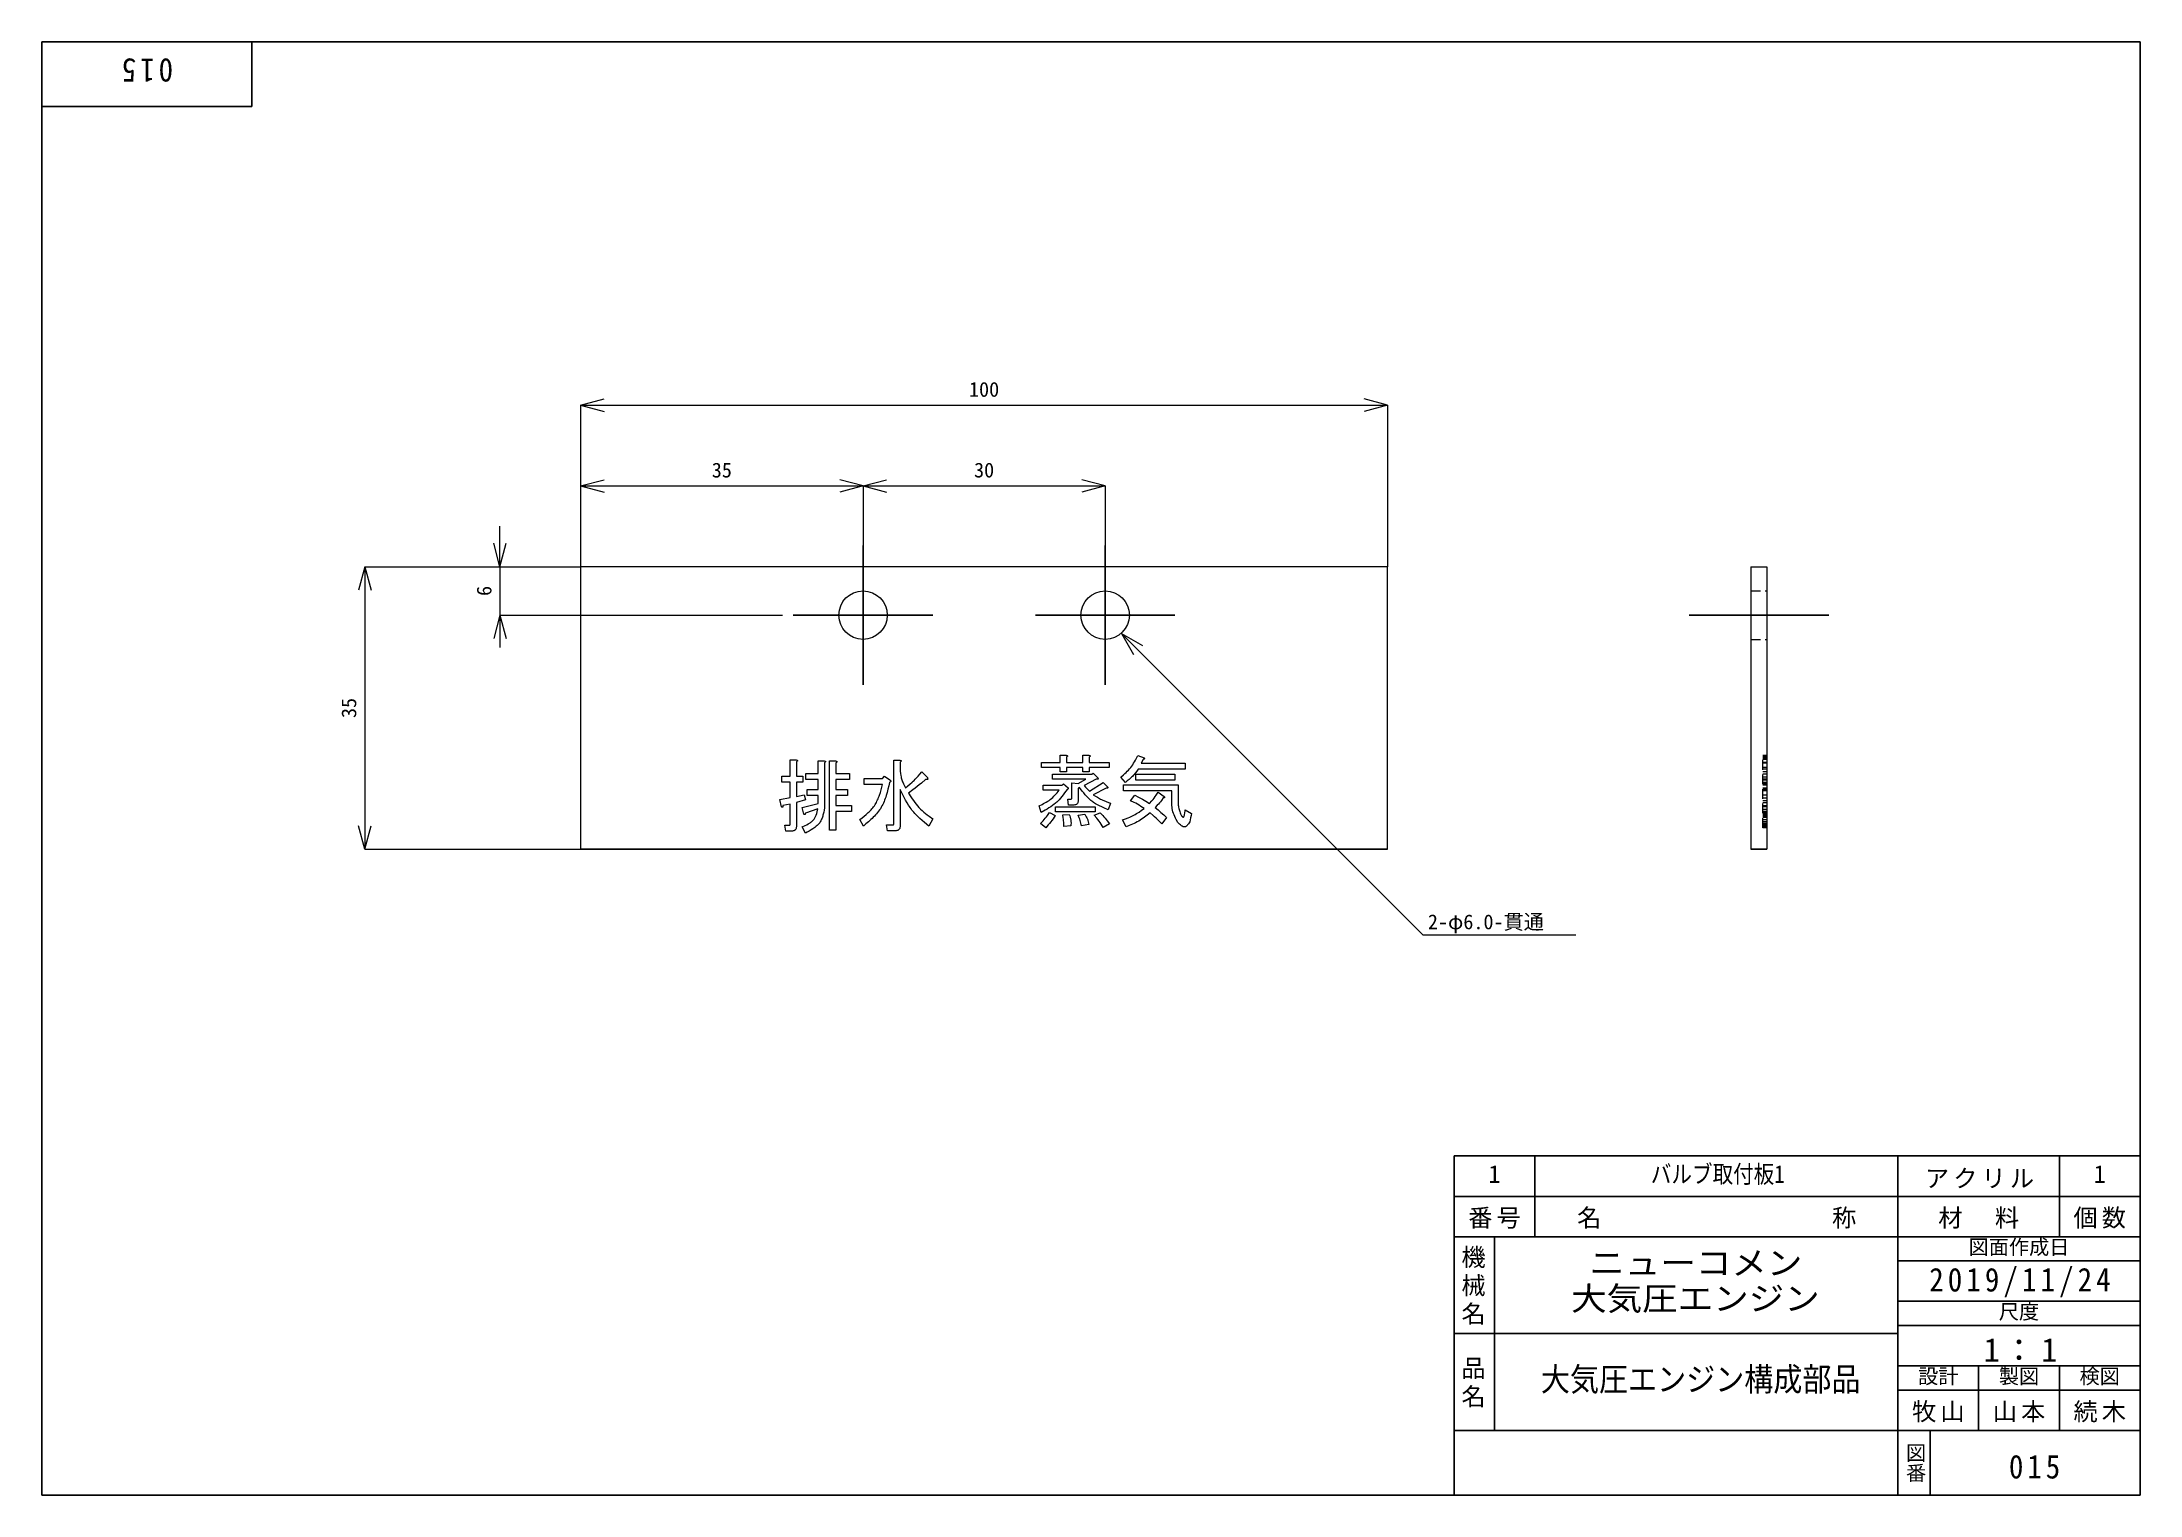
# Model space of a CAD drawing. Units: millimetres at full size, sheet at 1:1. Extents: x -130 to 130, y -94 to 86.
import ezdxf
from ezdxf.enums import TextEntityAlignment as Align

# ---------------------------------------------------------------- set-up
doc = ezdxf.new("R2010")
doc.units = ezdxf.units.MM
doc.linetypes.add('DASHED1', pattern=[1.8, 1.2, -0.6])
doc.linetypes.add('DOUBLE_CHAIN2', pattern=[12.8, 9, -1, 0.6, -0.6, 0.6, -1])
doc.layers.add('0-7_表題欄内文字', color=7, linetype='Continuous')
for name, color, linetype, lineweight in [('0-F_輪郭線・表題欄', 7, 'Continuous', 25), ('1-1_実線', 7, 'Continuous', 18), ('1-2_中央線', 7, 'DOUBLE_CHAIN2', 25), ('1-3_隠れ線', 4, 'DASHED1', 9), ('1-9_寸法線', 4, 'Continuous', 9)]:
    doc.layers.add(name, color=color, linetype=linetype, lineweight=lineweight)
doc.styles.add('@ＭＳ ゴシック', font='')
doc.styles.add('ＭＳ ゴシック', font='')
doc.styles.get('@ＭＳ ゴシック').set_extended_font_data('@MS Gothic')
doc.styles.get('ＭＳ ゴシック').set_extended_font_data('MS Gothic')

msp = doc.modelspace()

# ---------------------------------------------------------------- linework, layer by layer
at = {"layer": '0-F_輪郭線・表題欄'}
for p, q in [((-130, 86.5), (-130, -93.5)), ((130, 86.5), (-130, 86.5)), ((-104, 78.5), (-104, 86.5)), ((130, -93.5), (130, 86.5)), ((-104, 78.5), (-130, 78.5)), ((45, -51.5), (130, -51.5)), ((45, -93.5), (45, -51.5)), ((55, -61.5), (55, -51.5)), ((100, -93.5), (100, -51.5)), ((120, -61.5), (120, -51.5)), ((45, -56.5), (130, -56.5)), ((45, -61.5), (130, -61.5)), ((50, -85.5), (50, -61.5)), ((100, -64.5), (130, -64.5)), ((100, -69.5), (130, -69.5)), ((100, -72.5), (130, -72.5)), ((45, -73.5), (100, -73.5)), ((100, -77.5), (130, -77.5)), ((110, -85.5), (110, -77.5)), ((120, -85.5), (120, -77.5)), ((100, -80.5), (130, -80.5)), ((45, -85.5), (130, -85.5)), ((104, -93.5), (104, -85.5)), ((-130, -93.5), (130, -93.5))]:
    msp.add_line(p, q, dxfattribs=at)
at = {"layer": '1-1_実線', "color": 4, "lineweight": 9}
msp.add_line((-90, 21.5), (-90, -13.5), dxfattribs=at)
at = {"layer": '1-1_実線'}
for p, q in [((36.754, 21.5), (-63.246, 21.5)), ((-63.246, 21.5), (-63.246, -13.5)), ((36.754, -13.5), (36.754, 21.5)), ((81.754, 21.5), (83.754, 21.5)), ((81.754, 21.5), (81.754, -13.5)), ((83.754, 21.5), (83.754, -13.5)), ((-37.272, -2.439), (-36.53, -2.439)), ((-37.272, -4.431), (-37.272, -2.439)), ((-33.795, -2.556), (-33.053, -2.556)), ((-33.795, -4.119), (-33.795, -2.556)), ((-32.389, -11.15), (-32.389, -2.556)), ((-32.389, -2.556), (-31.647, -2.556)), ((-24.42, -2.478), (-23.678, -2.478)), ((-24.42, -10.33), (-24.42, -2.478)), ((-3.818, -1.862), (-3.076, -1.862)), ((-3.818, -2.761), (-3.818, -1.862)), ((-3.036, -2.096), (-3.036, -2.761)), ((-1.005, -2.761), (-1.005, -1.862)), ((-1.005, -1.862), (-0.263, -1.862)), ((-0.224, -2.096), (-0.224, -2.761)), ((5.792, -1.901), (6.573, -2.175)), ((6.456, -2.37), (6.221, -2.839)), ((-38.327, -4.431), (-37.272, -4.431)), ((-38.327, -5.174), (-38.327, -4.431)), ((-37.272, -5.174), (-38.327, -5.174)), ((-37.272, -7.088), (-37.272, -5.174)), ((-36.491, -2.674), (-36.491, -4.431)), ((-36.491, -4.431), (-35.709, -4.431)), ((-36.491, -5.174), (-36.491, -6.97)), ((-35.709, -5.174), (-36.491, -5.174)), ((-35.709, -4.431), (-35.709, -5.174)), ((-35.319, -4.119), (-33.795, -4.119)), ((-35.319, -4.861), (-35.319, -4.119)), ((-33.795, -4.861), (-35.319, -4.861)), ((-33.795, -6.111), (-33.795, -4.861)), ((-33.014, -2.791), (-33.014, -8.377)), ((-31.608, -2.791), (-31.608, -4.119)), ((-31.608, -4.119), (-29.928, -4.119)), ((-31.608, -4.861), (-31.608, -6.111)), ((-29.928, -4.861), (-31.608, -4.861)), ((-29.928, -4.119), (-29.928, -4.861)), ((-28.092, -4.744), (-25.827, -4.744)), ((-28.092, -5.486), (-28.092, -4.744)), ((-25.827, -4.744), (-25.592, -4.431)), ((-25.592, -4.431), (-24.928, -4.9)), ((-23.639, -2.713), (-23.639, -3.845)), ((-20.983, -3.924), (-20.28, -4.627)), ((-6.122, -2.761), (-3.818, -2.761)), ((-6.122, -3.386), (-6.122, -2.761)), ((-3.818, -3.386), (-6.122, -3.386)), ((-4.755, -4.206), (0.089, -4.206)), ((-4.755, -4.831), (-4.755, -4.206)), ((-0.654, -4.831), (-4.755, -4.831)), ((-3.818, -3.893), (-3.818, -3.386)), ((-3.036, -3.893), (-3.818, -3.893)), ((-3.036, -2.761), (-1.005, -2.761)), ((-3.036, -3.386), (-3.036, -3.893)), ((-1.005, -3.386), (-3.036, -3.386)), ((-1.591, -5.378), (-0.654, -4.831)), ((-1.005, -3.893), (-1.005, -3.386)), ((-0.224, -3.893), (-1.005, -3.893)), ((0.635, -4.831), (-0.849, -5.612)), ((-0.224, -2.761), (2.237, -2.761)), ((-0.224, -3.386), (-0.224, -3.893)), ((2.237, -3.386), (-0.224, -3.386)), ((0.089, -4.206), (0.284, -4.089)), ((0.284, -4.089), (0.831, -4.636)), ((2.237, -2.761), (2.237, -3.386)), ((4.268, -5.221), (3.682, -4.557)), ((5.557, -4.206), (10.401, -4.206)), ((5.557, -4.948), (5.557, -4.206)), ((10.401, -4.948), (5.557, -4.948)), ((11.651, -3.581), (5.831, -3.581)), ((6.221, -2.839), (11.651, -2.839)), ((10.401, -4.206), (10.401, -4.948)), ((11.651, -2.839), (11.651, -3.581)), ((-38.561, -7.322), (-37.272, -7.088)), ((-38.366, -8.26), (-38.561, -7.322)), ((-36.491, -6.97), (-35.553, -6.775)), ((-35.397, -7.4), (-36.491, -7.713)), ((-36.491, -7.713), (-36.491, -10.603)), ((-35.553, -6.775), (-35.397, -7.4)), ((-35.163, -6.111), (-33.795, -6.111)), ((-35.163, -6.853), (-35.163, -6.111)), ((-33.795, -6.853), (-35.163, -6.853)), ((-33.795, -7.83), (-33.795, -6.853)), ((-31.608, -6.111), (-30.163, -6.111)), ((-31.608, -6.853), (-31.608, -8.103)), ((-30.163, -6.853), (-31.608, -6.853)), ((-30.163, -6.111), (-30.163, -6.853)), ((-25.827, -5.486), (-28.092, -5.486)), ((-23.639, -6.111), (-23.639, -10.603)), ((-5.927, -5.573), (-3.583, -5.573)), ((-5.927, -6.198), (-5.927, -5.573)), ((-3.935, -6.198), (-5.927, -6.198)), ((-3.583, -5.573), (-3.427, -5.417)), ((-3.427, -5.417), (-2.841, -5.886)), ((-2.88, -7.292), (-2.529, -7.292)), ((-2.802, -8.034), (-2.88, -7.292)), ((-2.372, -5.261), (-1.591, -5.378)), ((-2.372, -7.136), (-2.372, -5.261)), ((-1.435, -5.846), (-1.591, -5.925)), ((-1.591, -5.925), (-1.591, -7.487)), ((-0.185, -6.315), (1.495, -5.221)), ((1.885, -5.925), (0.284, -6.745)), ((1.495, -5.221), (2.081, -5.807)), ((2.432, -7.8), (2.12, -8.62)), ((4.034, -5.534), (10.792, -5.534)), ((4.034, -6.276), (4.034, -5.534)), ((10.01, -6.276), (4.034, -6.276)), ((4.893, -7.487), (5.44, -6.823)), ((8.331, -6.432), (9.073, -6.979)), ((10.01, -7.018), (10.01, -6.276)), ((10.792, -5.534), (10.792, -7.175)), ((-37.272, -7.908), (-38.17, -8.103)), ((-37.272, -10.408), (-37.272, -7.908)), ((-35.788, -8.338), (-33.795, -7.83)), ((-35.592, -9.158), (-35.788, -8.338)), ((-33.834, -8.494), (-35.397, -9.041)), ((-31.608, -8.103), (-29.694, -8.103)), ((-31.608, -8.845), (-31.608, -11.15)), ((-29.694, -8.845), (-31.608, -8.845)), ((-29.694, -8.103), (-29.694, -8.845)), ((-28.209, -10.642), (-28.639, -9.822)), ((-19.616, -9.744), (-20.084, -10.642)), ((-6.161, -8.932), (-6.435, -8.112)), ((-5.615, -10.846), (-6.24, -10.3)), ((-5.146, -8.971), (-4.443, -9.323)), ((-4.404, -8.229), (0.518, -8.229)), ((-4.404, -8.854), (-4.404, -8.229)), ((0.518, -8.854), (-4.404, -8.854)), ((-3.505, -9.245), (-2.685, -9.206)), ((-2.138, -8.034), (-2.802, -8.034)), ((-1.591, -9.284), (-0.771, -9.167)), ((0.401, -9.284), (1.143, -9.011)), ((0.518, -8.229), (0.518, -8.854)), ((2.276, -10.339), (1.495, -10.807)), ((4.346, -10.729), (3.917, -9.87)), ((9.346, -9.557), (8.76, -10.339)), ((11.69, -8.62), (12.471, -9.089)), ((-37.936, -10.525), (-37.389, -10.525)), ((-37.819, -11.267), (-37.936, -10.525)), ((-37.116, -11.267), (-37.819, -11.267)), ((-35.397, -11.502), (-35.788, -10.72)), ((-31.608, -11.15), (-32.389, -11.15)), ((-25.358, -10.486), (-24.577, -10.486)), ((-25.202, -11.228), (-25.358, -10.486)), ((-24.264, -11.228), (-25.202, -11.228)), ((-2.49, -10.612), (-3.349, -10.69)), ((-0.263, -10.456), (-1.161, -10.612))]:
    msp.add_line(p, q, dxfattribs=at)
at = {"layer": '1-1_実線', "lineweight": 25}
for p, q in [((36.754, -13.5), (-63.246, -13.5)), ((81.754, -13.5), (83.754, -13.5))]:
    msp.add_line(p, q, dxfattribs=at)
at = {"layer": '1-1_実線'}
for points in [[(-36.53, -2.439), (-36.47, -2.456), (-36.417, -2.474), (-36.396, -2.485), (-36.379, -2.496), (-36.368, -2.509), (-36.363, -2.523), (-36.364, -2.538), (-36.372, -2.555), (-36.384, -2.573), (-36.4, -2.592), (-36.442, -2.632), (-36.491, -2.674)], [(-33.053, -2.556), (-32.993, -2.573), (-32.941, -2.592), (-32.919, -2.602), (-32.902, -2.613), (-32.891, -2.626), (-32.886, -2.64), (-32.888, -2.655), (-32.895, -2.672), (-32.907, -2.69), (-32.924, -2.709), (-32.966, -2.749), (-33.014, -2.791)], [(-31.647, -2.556), (-31.587, -2.573), (-31.534, -2.592), (-31.513, -2.602), (-31.496, -2.613), (-31.485, -2.626), (-31.48, -2.64), (-31.481, -2.655), (-31.489, -2.672), (-31.501, -2.69), (-31.517, -2.709), (-31.559, -2.749), (-31.608, -2.791)], [(-23.678, -2.478), (-23.618, -2.495), (-23.566, -2.513), (-23.544, -2.524), (-23.527, -2.535), (-23.516, -2.548), (-23.511, -2.562), (-23.513, -2.577), (-23.52, -2.594), (-23.532, -2.612), (-23.549, -2.631), (-23.591, -2.671), (-23.639, -2.713)], [(-3.076, -1.862), (-3.016, -1.879), (-2.963, -1.897), (-2.942, -1.908), (-2.925, -1.919), (-2.913, -1.932), (-2.908, -1.946), (-2.91, -1.961), (-2.917, -1.978), (-2.93, -1.996), (-2.946, -2.015), (-2.988, -2.055), (-3.036, -2.096)], [(-0.263, -1.862), (-0.203, -1.879), (-0.15, -1.897), (-0.129, -1.908), (-0.112, -1.919), (-0.101, -1.932), (-0.096, -1.946), (-0.097, -1.961), (-0.105, -1.978), (-0.117, -1.996), (-0.133, -2.015), (-0.175, -2.055), (-0.224, -2.096)], [(3.682, -4.557), (4.014, -4.28), (4.178, -4.138), (4.338, -3.995), (4.493, -3.848), (4.644, -3.696), (4.787, -3.54), (4.924, -3.377), (5.051, -3.208), (5.171, -3.033), (5.285, -2.852), (5.393, -2.667), (5.496, -2.479), (5.597, -2.288), (5.792, -1.901)], [(6.573, -2.175), (6.597, -2.216), (6.616, -2.254), (6.621, -2.272), (6.623, -2.288), (6.621, -2.303), (6.615, -2.315), (6.604, -2.326), (6.59, -2.335), (6.552, -2.35), (6.506, -2.361), (6.456, -2.37)], [(-24.928, -4.9), (-24.878, -4.946), (-24.835, -4.992), (-24.819, -5.015), (-24.808, -5.037), (-24.802, -5.06), (-24.802, -5.082), (-24.809, -5.103), (-24.822, -5.125), (-24.839, -5.146), (-24.86, -5.168), (-24.91, -5.21), (-24.967, -5.252)], [(-23.639, -3.845), (-23.605, -4.115), (-23.565, -4.382), (-23.54, -4.514), (-23.51, -4.645), (-23.476, -4.774), (-23.436, -4.901), (-23.39, -5.027), (-23.339, -5.151), (-23.285, -5.274), (-23.227, -5.396), (-23.104, -5.637), (-22.975, -5.877)], [(-22.975, -5.877), (-22.702, -5.658), (-22.432, -5.436), (-22.168, -5.206), (-22.04, -5.088), (-21.915, -4.966), (-21.793, -4.842), (-21.673, -4.715), (-21.438, -4.456), (-21.209, -4.191), (-20.983, -3.924)], [(-20.514, -4.861), (-21.022, -5.305), (-21.28, -5.523), (-21.541, -5.735), (-21.807, -5.942), (-22.077, -6.144), (-22.623, -6.541)], [(-20.28, -4.627), (-20.254, -4.699), (-20.243, -4.733), (-20.236, -4.765), (-20.232, -4.794), (-20.233, -4.819), (-20.24, -4.84), (-20.253, -4.856), (-20.272, -4.867), (-20.297, -4.874), (-20.326, -4.877), (-20.359, -4.877), (-20.434, -4.872), (-20.514, -4.861)], [(0.831, -4.636), (0.858, -4.694), (0.869, -4.722), (0.878, -4.748), (0.882, -4.771), (0.882, -4.791), (0.877, -4.808), (0.865, -4.82), (0.848, -4.829), (0.826, -4.835), (0.8, -4.838), (0.771, -4.84), (0.706, -4.837), (0.635, -4.831)], [(5.831, -3.581), (5.664, -3.814), (5.494, -4.043), (5.317, -4.265), (5.224, -4.373), (5.129, -4.477), (5.03, -4.578), (4.927, -4.676), (4.714, -4.864), (4.493, -5.045), (4.268, -5.221)], [(-28.639, -9.822), (-28.372, -9.612), (-28.108, -9.401), (-27.85, -9.185), (-27.602, -8.963), (-27.481, -8.849), (-27.365, -8.733), (-27.252, -8.614), (-27.143, -8.493), (-27.039, -8.368), (-26.94, -8.24), (-26.846, -8.109), (-26.757, -7.974), (-26.674, -7.835), (-26.595, -7.694), (-26.521, -7.549), (-26.451, -7.401), (-26.386, -7.251), (-26.323, -7.098), (-26.264, -6.943), (-26.208, -6.786), (-26.104, -6.467), (-26.007, -6.143), (-25.827, -5.486)], [(-24.967, -5.252), (-25.062, -5.655), (-25.161, -6.057), (-25.265, -6.454), (-25.38, -6.845), (-25.442, -7.038), (-25.508, -7.228), (-25.577, -7.416), (-25.652, -7.602), (-25.731, -7.784), (-25.815, -7.963), (-25.905, -8.138), (-26.002, -8.309), (-26.104, -8.477), (-26.214, -8.64), (-26.33, -8.8), (-26.452, -8.956), (-26.579, -9.108), (-26.711, -9.257), (-26.848, -9.404), (-26.989, -9.548), (-27.134, -9.69), (-27.281, -9.829), (-27.585, -10.104), (-27.895, -10.374), (-28.209, -10.642)], [(-20.084, -10.642), (-20.653, -10.174), (-20.932, -9.936), (-21.204, -9.693), (-21.469, -9.444), (-21.598, -9.316), (-21.724, -9.186), (-21.847, -9.054), (-21.966, -8.919), (-22.082, -8.782), (-22.194, -8.641), (-22.303, -8.497), (-22.408, -8.351), (-22.51, -8.202), (-22.608, -8.05), (-22.797, -7.741), (-22.977, -7.424), (-23.149, -7.101), (-23.316, -6.773), (-23.639, -6.111)], [(-22.623, -6.541), (-22.319, -7.009), (-22.164, -7.24), (-22.006, -7.468), (-21.843, -7.692), (-21.674, -7.91), (-21.499, -8.122), (-21.316, -8.327), (-21.123, -8.523), (-20.923, -8.711), (-20.716, -8.893), (-20.503, -9.07), (-20.285, -9.242), (-20.064, -9.411), (-19.616, -9.744)], [(-6.435, -8.112), (-6.071, -7.94), (-5.891, -7.851), (-5.714, -7.76), (-5.539, -7.663), (-5.369, -7.562), (-5.204, -7.454), (-5.045, -7.338), (-4.892, -7.214), (-4.744, -7.083), (-4.602, -6.945), (-4.464, -6.802), (-4.329, -6.655), (-4.196, -6.504), (-3.935, -6.198)], [(-2.958, -6.081), (-3.28, -6.527), (-3.443, -6.747), (-3.611, -6.962), (-3.783, -7.172), (-3.962, -7.374), (-4.148, -7.568), (-4.244, -7.662), (-4.342, -7.753), (-4.443, -7.841), (-4.547, -7.926), (-4.761, -8.089), (-4.982, -8.243), (-5.21, -8.39), (-5.443, -8.531), (-5.681, -8.667), (-6.161, -8.932)], [(-2.841, -5.886), (-2.825, -5.922), (-2.813, -5.957), (-2.811, -5.989), (-2.815, -6.002), (-2.822, -6.014), (-2.845, -6.035), (-2.878, -6.053), (-2.958, -6.081)], [(-2.529, -7.292), (-2.463, -7.28), (-2.434, -7.269), (-2.411, -7.253), (-2.395, -7.23), (-2.385, -7.201), (-2.372, -7.136)], [(-1.591, -7.487), (-1.609, -7.606), (-1.62, -7.663), (-1.634, -7.718), (-1.651, -7.769), (-1.671, -7.817), (-1.697, -7.86), (-1.728, -7.897), (-1.765, -7.928), (-1.808, -7.954), (-1.856, -7.975), (-1.907, -7.991), (-1.962, -8.005), (-2.019, -8.016), (-2.138, -8.034)], [(2.12, -8.62), (1.587, -8.387), (1.324, -8.266), (1.065, -8.14), (0.812, -8.006), (0.566, -7.863), (0.446, -7.788), (0.329, -7.71), (0.214, -7.628), (0.102, -7.543), (-0.008, -7.454), (-0.115, -7.362), (-0.219, -7.267), (-0.322, -7.169), (-0.52, -6.965), (-0.711, -6.752), (-0.897, -6.532), (-1.079, -6.307), (-1.435, -5.846)], [(-0.849, -5.612), (-0.688, -5.792), (-0.523, -5.97), (-0.185, -6.315)], [(0.284, -6.745), (0.537, -6.908), (0.792, -7.066), (1.051, -7.217), (1.183, -7.287), (1.317, -7.354), (1.453, -7.417), (1.59, -7.478), (1.868, -7.591), (2.149, -7.697), (2.432, -7.8)], [(2.081, -5.807), (2.078, -5.851), (2.073, -5.891), (2.061, -5.923), (2.052, -5.934), (2.04, -5.942), (2.026, -5.947), (2.01, -5.949), (1.972, -5.946), (1.93, -5.937), (1.885, -5.925)], [(6.573, -8.464), (6.172, -8.188), (5.968, -8.055), (5.76, -7.93), (5.547, -7.812), (5.331, -7.701), (4.893, -7.487)], [(5.44, -6.823), (5.905, -7.049), (6.135, -7.166), (6.362, -7.289), (6.585, -7.419), (6.805, -7.555), (7.237, -7.839)], [(7.237, -7.839), (7.539, -7.509), (7.684, -7.34), (7.824, -7.167), (7.957, -6.989), (8.085, -6.806), (8.331, -6.432)], [(8.956, -7.136), (8.723, -7.456), (8.602, -7.613), (8.478, -7.766), (8.348, -7.915), (8.214, -8.061), (7.94, -8.346)], [(9.073, -6.979), (9.097, -7.023), (9.116, -7.063), (9.122, -7.081), (9.125, -7.097), (9.124, -7.111), (9.118, -7.122), (9.108, -7.13), (9.093, -7.135), (9.055, -7.14), (9.008, -7.139), (8.956, -7.136)], [(10.753, -10.182), (10.552, -9.816), (10.457, -9.632), (10.369, -9.446), (10.288, -9.257), (10.217, -9.066), (10.159, -8.872), (10.112, -8.674), (10.076, -8.473), (10.049, -8.27), (10.031, -8.065), (10.019, -7.858), (10.012, -7.649), (10.009, -7.44), (10.01, -7.018)], [(10.792, -7.175), (10.79, -7.461), (10.795, -7.745), (10.801, -7.887), (10.812, -8.027), (10.827, -8.167), (10.848, -8.305), (10.875, -8.442), (10.909, -8.577), (10.95, -8.71), (10.997, -8.842), (11.049, -8.973), (11.104, -9.103), (11.221, -9.362)], [(-38.17, -8.103), (-38.177, -8.159), (-38.185, -8.21), (-38.197, -8.253), (-38.206, -8.271), (-38.216, -8.285), (-38.228, -8.294), (-38.243, -8.299), (-38.26, -8.3), (-38.278, -8.297), (-38.32, -8.281), (-38.366, -8.26)], [(-35.788, -10.72), (-35.411, -10.55), (-35.227, -10.46), (-35.05, -10.366), (-34.88, -10.266), (-34.798, -10.212), (-34.72, -10.157), (-34.644, -10.099), (-34.572, -10.039), (-34.503, -9.976), (-34.437, -9.91), (-34.376, -9.841), (-34.319, -9.768), (-34.266, -9.692), (-34.217, -9.612), (-34.172, -9.53), (-34.13, -9.444), (-34.092, -9.357), (-34.056, -9.267), (-33.992, -9.08), (-33.935, -8.888), (-33.834, -8.494)], [(-35.397, -9.041), (-35.406, -9.091), (-35.417, -9.137), (-35.431, -9.175), (-35.441, -9.189), (-35.451, -9.2), (-35.464, -9.206), (-35.478, -9.208), (-35.495, -9.206), (-35.512, -9.201), (-35.551, -9.182), (-35.592, -9.158)], [(-33.014, -8.377), (-33.065, -8.643), (-33.12, -8.907), (-33.181, -9.166), (-33.215, -9.293), (-33.252, -9.418), (-33.292, -9.541), (-33.335, -9.661), (-33.383, -9.778), (-33.435, -9.892), (-33.492, -10.002), (-33.554, -10.108), (-33.622, -10.211), (-33.696, -10.309), (-33.775, -10.403), (-33.86, -10.494), (-33.949, -10.58), (-34.043, -10.664), (-34.141, -10.744), (-34.243, -10.822), (-34.349, -10.897), (-34.457, -10.97), (-34.682, -11.11), (-34.916, -11.244), (-35.155, -11.374), (-35.397, -11.502)], [(-24.577, -10.486), (-24.511, -10.474), (-24.482, -10.463), (-24.459, -10.447), (-24.443, -10.424), (-24.433, -10.396), (-24.42, -10.33)], [(-6.24, -10.3), (-5.946, -9.984), (-5.803, -9.824), (-5.664, -9.659), (-5.53, -9.491), (-5.4, -9.32), (-5.146, -8.971)], [(-4.443, -9.323), (-4.705, -9.728), (-4.841, -9.926), (-4.984, -10.119), (-5.135, -10.306), (-5.291, -10.489), (-5.615, -10.846)], [(-3.349, -10.69), (-3.362, -10.326), (-3.373, -10.145), (-3.39, -9.964), (-3.412, -9.783), (-3.44, -9.603), (-3.505, -9.245)], [(-2.685, -9.206), (-2.626, -9.377), (-2.572, -9.548), (-2.527, -9.721), (-2.51, -9.808), (-2.496, -9.896), (-2.486, -9.984), (-2.48, -10.073), (-2.476, -10.252), (-2.481, -10.432), (-2.49, -10.612)], [(-1.161, -10.612), (-1.244, -10.272), (-1.291, -10.104), (-1.342, -9.937), (-1.4, -9.773), (-1.461, -9.609), (-1.591, -9.284)], [(-0.771, -9.167), (-0.678, -9.317), (-0.59, -9.468), (-0.508, -9.622), (-0.471, -9.701), (-0.437, -9.78), (-0.407, -9.861), (-0.38, -9.944), (-0.335, -10.112), (-0.297, -10.283), (-0.263, -10.456)], [(1.495, -10.807), (1.258, -10.401), (1.133, -10.202), (1, -10.008), (0.859, -9.821), (0.711, -9.639), (0.401, -9.284)], [(1.143, -9.011), (1.458, -9.315), (1.61, -9.473), (1.755, -9.635), (1.893, -9.805), (2.024, -9.98), (2.276, -10.339)], [(3.917, -9.87), (4.27, -9.734), (4.621, -9.593), (4.794, -9.519), (4.966, -9.442), (5.136, -9.362), (5.304, -9.277), (5.469, -9.188), (5.632, -9.093), (5.792, -8.995), (5.95, -8.893), (6.263, -8.681), (6.573, -8.464)], [(7.315, -9.011), (6.974, -9.277), (6.629, -9.538), (6.454, -9.663), (6.277, -9.785), (6.097, -9.902), (5.913, -10.012), (5.726, -10.117), (5.535, -10.215), (5.341, -10.309), (5.145, -10.398), (4.748, -10.567), (4.346, -10.729)], [(8.76, -10.339), (8.417, -9.987), (8.243, -9.814), (8.065, -9.645), (7.883, -9.48), (7.696, -9.321), (7.315, -9.011)], [(7.94, -8.346), (8.303, -8.636), (8.482, -8.784), (8.659, -8.934), (9.006, -9.242), (9.346, -9.557)], [(12.237, -10.104), (12.16, -10.224), (12.082, -10.34), (12.004, -10.448), (11.964, -10.498), (11.923, -10.545), (11.882, -10.587), (11.841, -10.626), (11.799, -10.659), (11.756, -10.687), (11.712, -10.709), (11.668, -10.725), (11.622, -10.734), (11.576, -10.737), (11.528, -10.733), (11.48, -10.723), (11.431, -10.707), (11.382, -10.687), (11.332, -10.662), (11.281, -10.632), (11.23, -10.598), (11.178, -10.561), (11.073, -10.477), (10.967, -10.384), (10.753, -10.182)], [(11.221, -9.362), (11.282, -9.424), (11.312, -9.452), (11.341, -9.477), (11.369, -9.497), (11.396, -9.511), (11.421, -9.519), (11.444, -9.519), (11.465, -9.51), (11.484, -9.493), (11.501, -9.469), (11.517, -9.439), (11.532, -9.404), (11.546, -9.366), (11.573, -9.284)], [(11.573, -9.284), (11.639, -8.953), (11.667, -8.787), (11.69, -8.62)], [(12.471, -9.089), (12.404, -9.341), (12.341, -9.594), (12.284, -9.848), (12.237, -10.104)], [(-37.389, -10.525), (-37.34, -10.516), (-37.318, -10.508), (-37.301, -10.496), (-37.289, -10.479), (-37.281, -10.457), (-37.272, -10.408)], [(-36.491, -10.603), (-36.509, -10.744), (-36.521, -10.812), (-36.535, -10.877), (-36.553, -10.939), (-36.576, -10.996), (-36.604, -11.048), (-36.639, -11.093), (-36.682, -11.132), (-36.731, -11.163), (-36.786, -11.189), (-36.846, -11.211), (-36.91, -11.228), (-36.977, -11.243), (-37.116, -11.267)], [(-23.639, -10.603), (-23.66, -10.739), (-23.673, -10.804), (-23.688, -10.867), (-23.707, -10.926), (-23.731, -10.98), (-23.76, -11.029), (-23.795, -11.072), (-23.838, -11.108), (-23.887, -11.137), (-23.941, -11.16), (-24, -11.179), (-24.063, -11.195), (-24.129, -11.208), (-24.264, -11.228)]]:
    msp.add_lwpolyline(points, dxfattribs=at)
for centre in [(-28.246, 15.5), (1.754, 15.5)]:
    msp.add_circle(centre, 3, dxfattribs=at)
at = {"layer": '1-2_中央線'}
for p, q in [((-28.246, 15.5), (-28.246, 24.143)), ((1.754, 15.5), (1.754, 24.143)), ((-28.246, 15.5), (-36.889, 15.5)), ((-28.246, 15.5), (-28.246, 6.857)), ((-28.246, 15.5), (-19.602, 15.5)), ((1.754, 15.5), (-6.889, 15.5)), ((1.754, 15.5), (1.754, 6.857)), ((1.754, 15.5), (10.398, 15.5)), ((82.785, 15.5), (74.142, 15.5)), ((82.785, 15.5), (91.429, 15.5))]:
    msp.add_line(p, q, dxfattribs=at)
at = {"layer": '1-3_隠れ線'}
for p, q in [((81.754, 18.5), (83.754, 18.5)), ((81.754, 12.5), (83.754, 12.5)), ((83.754, -1.879), (83.254, -1.879)), ((83.754, -1.897), (83.254, -1.897)), ((83.754, -1.901), (83.254, -1.901)), ((83.754, -1.919), (83.254, -1.919)), ((83.254, -10.846), (83.254, -1.919)), ((83.754, -1.996), (83.254, -1.996)), ((83.754, -2.096), (83.254, -2.096)), ((83.754, -2.096), (83.254, -2.096)), ((83.754, -2.175), (83.254, -2.175)), ((83.754, -2.315), (83.254, -2.315)), ((83.754, -2.37), (83.254, -2.37)), ((83.754, -2.761), (83.254, -2.761)), ((83.754, -2.761), (83.254, -2.761)), ((83.754, -2.761), (83.254, -2.761)), ((83.754, -2.761), (83.254, -2.761)), ((83.754, -2.839), (83.254, -2.839)), ((83.754, -2.839), (83.254, -2.839)), ((83.754, -3.386), (83.254, -3.386)), ((83.754, -3.386), (83.254, -3.386)), ((83.754, -3.386), (83.254, -3.386)), ((83.754, -3.581), (83.254, -3.581)), ((83.754, -3.581), (83.254, -3.581)), ((83.754, -3.893), (83.254, -3.893)), ((83.754, -3.893), (83.254, -3.893)), ((83.754, -4.206), (83.254, -4.206)), ((83.754, -4.206), (83.254, -4.206)), ((83.754, -4.557), (83.254, -4.557)), ((83.754, -4.831), (83.254, -4.831)), ((83.754, -4.948), (83.254, -4.948)), ((83.754, -5.221), (83.254, -5.221)), ((83.754, -5.417), (83.254, -5.417)), ((83.754, -5.534), (83.254, -5.534)), ((83.754, -5.534), (83.254, -5.534)), ((83.754, -5.573), (83.254, -5.573)), ((83.754, -5.922), (83.254, -5.922)), ((83.754, -6.053), (83.254, -6.053)), ((83.754, -6.198), (83.254, -6.198)), ((83.754, -6.198), (83.254, -6.198)), ((83.754, -6.276), (83.254, -6.276)), ((83.754, -6.823), (83.254, -6.823)), ((83.754, -7.175), (83.254, -7.175)), ((83.754, -7.487), (83.254, -7.487)), ((83.754, -7.745), (83.254, -7.745)), ((83.754, -8.112), (83.254, -8.112)), ((83.754, -8.167), (83.254, -8.167)), ((83.754, -8.229), (83.254, -8.229)), ((83.754, -8.577), (83.254, -8.577)), ((83.754, -8.62), (83.254, -8.62)), ((83.754, -8.854), (83.254, -8.854)), ((83.754, -8.932), (83.254, -8.932)), ((83.754, -8.971), (83.254, -8.971)), ((83.754, -9.011), (83.254, -9.011)), ((83.754, -9.011), (83.254, -9.011)), ((83.754, -9.079), (83.254, -9.079)), ((83.754, -9.089), (83.254, -9.089)), ((83.754, -9.103), (83.254, -9.103)), ((83.754, -9.167), (83.254, -9.167)), ((83.754, -9.206), (83.254, -9.206)), ((83.754, -9.284), (83.254, -9.284)), ((83.754, -9.284), (83.254, -9.284)), ((83.754, -9.284), (83.254, -9.284)), ((83.754, -9.323), (83.254, -9.323)), ((83.754, -9.424), (83.254, -9.424)), ((83.754, -9.51), (83.254, -9.51)), ((83.754, -9.557), (83.254, -9.557)), ((83.754, -9.87), (83.254, -9.87)), ((83.754, -10.104), (83.254, -10.104)), ((83.754, -10.3), (83.254, -10.3)), ((83.754, -10.339), (83.254, -10.339)), ((83.754, -10.339), (83.254, -10.339)), ((83.754, -10.456), (83.254, -10.456)), ((83.754, -10.612), (83.254, -10.612)), ((83.754, -10.612), (83.254, -10.612)), ((83.754, -10.69), (83.254, -10.69)), ((83.754, -10.729), (83.254, -10.729)), ((83.754, -10.729), (83.254, -10.729)), ((83.754, -10.729), (83.254, -10.729)), ((83.754, -10.733), (83.254, -10.733)), ((83.754, -10.807), (83.254, -10.807)), ((83.754, -10.846), (83.254, -10.846))]:
    msp.add_line(p, q, dxfattribs=at)
at = {"layer": '1-9_寸法線'}
for p, q in [((-63.246, 41.5), (-60.348, 42.276)), ((36.754, 41.5), (33.857, 42.276)), ((-63.246, 41.5), (-63.246, 21.5)), ((-63.246, 41.5), (-60.348, 40.724)), ((-63.246, 41.5), (36.754, 41.5)), ((-63.246, 41.5), (-63.246, 31.5)), ((36.754, 41.5), (33.857, 40.724)), ((36.754, 41.5), (36.754, 21.5)), ((-63.246, 31.5), (-60.348, 32.276)), ((-63.246, 31.5), (-60.348, 30.724)), ((-63.246, 31.5), (-63.246, 26.5)), ((-63.246, 31.5), (-28.246, 31.5)), ((-28.246, 31.5), (-31.143, 32.276)), ((-28.246, 31.5), (-31.143, 30.724)), ((-28.246, 31.5), (-25.348, 32.276)), ((-28.246, 31.5), (-25.348, 30.724)), ((-28.246, 31.5), (1.754, 31.5)), ((-28.246, 31.5), (-28.246, 24.143)), ((1.754, 31.5), (-1.143, 32.276)), ((1.754, 31.5), (-1.143, 30.724)), ((1.754, 31.5), (1.754, 24.143)), ((-73.246, 21.5), (-73.246, 26.5)), ((-73.246, 21.5), (-74.022, 24.398)), ((-73.246, 21.5), (-72.469, 24.398)), ((-90, 21.5), (-90.776, 18.602)), ((-90, 21.5), (-89.224, 18.602)), ((-90, 21.5), (-85, 21.5)), ((-85, 21.5), (-63.246, 21.5)), ((-83.246, 21.5), (-73.246, 21.5)), ((-73.246, 21.5), (-73.246, 15.5)), ((-73.246, 21.5), (-63.246, 21.5)), ((-73.246, 15.5), (-74.022, 12.602)), ((-73.246, 15.5), (-72.469, 12.602)), ((-73.246, 15.5), (-73.246, 11.5)), ((-73.246, 15.5), (-38.246, 15.5)), ((3.776, 13.24), (5.276, 10.642)), ((3.776, 13.24), (6.374, 11.74)), ((-90, -13.5), (-90.776, -10.602)), ((-90, -13.5), (-89.224, -10.602)), ((-90, -13.5), (-63.246, -13.5))]:
    msp.add_line(p, q, dxfattribs=at)
msp.add_lwpolyline([(3.776, 13.24), (41.137, -24.121), (60.069, -24.121)], dxfattribs=at)

# ---------------------------------------------------------------- texts
at = {"layer": '0-7_表題欄内文字', "style": 'ＭＳ ゴシック'}
for p in [(49.25, -55.5), (124.25, -55.5)]:
    msp.add_text('1', height=2.199, dxfattribs=at).set_placement(p, align=Align.BOTTOM_LEFT)
for s, height, width, p in [('バルブ取付板1', 2.199, 0.85, (69.375, -55.5)), ('ニューコメン', 2.933, 1.1, (61.75, -67.096)), ('大気圧エンジン', 2.933, 1.1, (59.5, -71.499)), ('大気圧エンジン構成部品', 2.933, 0.9, (55.75, -81.5))]:
    msp.add_text(s, height=height, dxfattribs=dict(at, width=width)).set_placement(p, align=Align.BOTTOM_LEFT)
at = {"layer": '0-7_表題欄内文字', "color": 4, "style": 'ＭＳ ゴシック'}
for s, p in [('図面作成日', (108.75, -64.25)), ('尺度', (112.5, -72.25)), ('設計', (102.5, -80.25)), ('製図', (112.5, -80.25)), ('検図', (122.5, -80.25))]:
    msp.add_text(s, height=1.833, dxfattribs=at).set_placement(p, align=Align.BOTTOM_LEFT)
at = {"layer": '0-7_表題欄内文字', "color": 4, "style": '@ＭＳ ゴシック'}
msp.add_text('図番', height=1.833, rotation=270, dxfattribs=at).set_placement((100.75, -87), align=Align.BOTTOM_LEFT)
at = {"layer": '0-7_表題欄内文字', "attachment_point": 7}
for s, insert, char_height, rotation, style in [('\\T1.27;\\W0.9;015', (-113.75, 84.5), 2.933, 180, 'ＭＳ ゴシック'), ('\\T1.17;機械名', (46, -62.5), 2.199, 270, '@ＭＳ ゴシック'), ('\\T1.17;品名', (46, -76.25), 2.199, 270, '@ＭＳ ゴシック')]:
    msp.add_mtext(s, dxfattribs=dict(at, insert=insert, char_height=char_height, rotation=rotation, style=style))
at = {"layer": '0-7_表題欄内文字', "attachment_point": 7, "style": 'ＭＳ ゴシック'}
for s, insert, char_height in [('\\T1.17;アクリル', (103.341, -55.5), 2.199), ('\\T1.17;番号', (46.75, -60.5), 2.199), ('\\T1.17;名\u3000\u3000\u3000\u3000\u3000\u3000\u3000\u3000称', (60.25, -60.5), 2.199), ('\\T1.17;材\u3000料', (105, -60.5), 2.199), ('\\T1.17;個数', (121.75, -60.5), 2.199), ('\\T1.28;\\W0.9;2019/11/24', (103.875, -69), 2.933), ('\\T1.19;1：1', (110.625, -77), 2.933), ('\\T1.17;牧山', (101.75, -84.5), 2.199), ('\\T1.17;山本', (111.75, -84.5), 2.199), ('\\T1.17;続木', (121.75, -84.5), 2.199), ('\\T1.27;\\W0.9;015', (113.75, -91.5), 2.933)]:
    msp.add_mtext(s, dxfattribs=dict(at, insert=insert, char_height=char_height))
at = {"layer": '1-1_実線', "color": 4, "style": 'ＭＳ ゴシック'}
msp.add_text('35', height=1.833, rotation=90, dxfattribs=at).set_placement((-90.5, 2.75), align=Align.BOTTOM_LEFT)
at = {"layer": '1-9_寸法線', "style": 'ＭＳ ゴシック'}
for s, p in [('100', (-15.121, 42)), ('35', (-46.996, 32)), ('30', (-14.496, 32)), ('2-φ6.0-貫通', (41.75, -23.961))]:
    msp.add_text(s, height=1.833, dxfattribs=at).set_placement(p, align=Align.BOTTOM_LEFT)
msp.add_text('6', height=1.833, rotation=90, dxfattribs=at).set_placement((-73.746, 17.875), align=Align.BOTTOM_LEFT)

doc.saveas('drawing.dxf')
